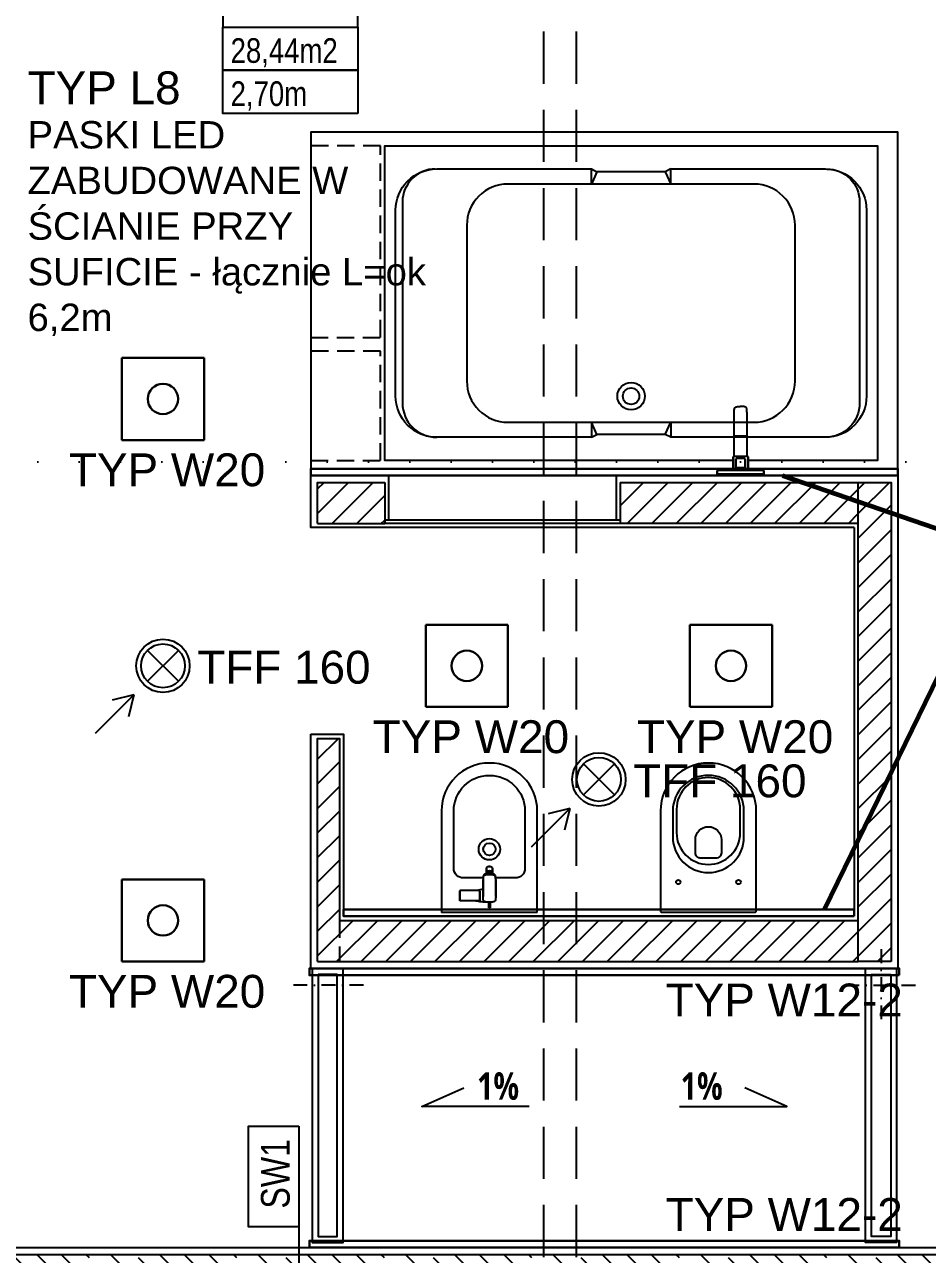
# Model space of a CAD drawing. Header units: millimetres. Extents: x 58205 to 122423, y 1055 to 94479.
# Drawn here: x 69294.9 to 69624.7, y 6610.8 to 7060 of the extents above; entities that cross this region are included whole.
import ezdxf

# ---------------------------------------------------------------- set-up
doc = ezdxf.new("R2010")
doc.units = ezdxf.units.MM
for name, pattern in [('ACAD_ISO07W100', [3, 0, -3]), ('ACAD_ISO10W100', [18, 12, -3, 0, -3]), ('AUDIT_D_080509132939-0', [0]), ('DASHDOT', [25.4, 12.7, -6.35, 0, -6.35]), ('HIDDEN', [9.525, 6.35, -3.175])]:
    doc.linetypes.add(name, pattern=pattern)
doc.layers.add('$ oświetlenie $', color=30, linetype='Continuous', lineweight=30)
for name, color, linetype in [('+48_ARMATURA', 251, 'Continuous'), ('+48_HACZE', 253, 'Continuous'), ('+48_MEBLE', 251, 'Continuous'), ('+48_OPISY', 3, 'Continuous'), ('+48_OPISY_POM', 3, 'Continuous'), ('+48_OPISY_ŚCIAN', 3, 'Continuous'), ('+48_OSIE', 8, 'Continuous'), ('+48_PODCIAGI', 4, 'Continuous'), ('+48_POSADZKA', 4, 'Continuous'), ('+48_PŁYTKI_WYMIARY', 6, 'Continuous'), ('+48_SCIANY', 1, 'Continuous'), ('+48_WENTYLACJA', 2, 'Continuous'), ('+48_WIDOK', 5, 'Continuous')]:
    doc.layers.add(name, color=color, linetype=linetype)
doc.styles.get("Standard").update_dxf_attribs({"font": 'ARIAL.TTF'})
doc.styles.add('WRP_ARIAL', font='ARIAL.TTF', dxfattribs={"width": 0.8})

# ---------------------------------------------------------------- blocks, each defined once
blk = doc.blocks.new('SCIANA')
at = {"layer": '+48_OPISY_ŚCIAN', "ltscale": 5}
blk.add_line((-25, 0), (25, 0), dxfattribs=at)
blk.add_lwpolyline([(-60, 0), (-25, 0), (-25, 17.5), (-60, 17.5)], close=True, dxfattribs=at)
at = {"layer": '+48_OPISY_ŚCIAN', "ltscale": 5, "style": 'WRP_ARIAL', "width": 0.8}
blk.add_attdef('TYP', (-53.56, 4.8), '', height=10, dxfattribs=at)
blk = doc.blocks.new('OPISY_POM_METKA')
at = {"layer": '+48_OPISY_POM', "ltscale": 5}
for points in [[(0, -70), (109.71, -70), (109.71, 0), (0, 0)], [(109.71, -105), (0, -105), (0, -70), (109.71, -70)]]:
    blk.add_lwpolyline(points, close=True, dxfattribs=at)
at = {"layer": '+48_OPISY_POM'}
blk.add_lwpolyline([(109.71, -140), (0, -140), (0, -105), (109.71, -105)], close=True, dxfattribs=at)
at = {"layer": '+48_OPISY_POM', "ltscale": 5, "style": 'WRP_ARIAL', "width": 0.8}
for tag, p, height in [('NRPOM', (25.76, -50.8), 40), ('POW', (6.35, -98.98), 20)]:
    blk.add_attdef(tag, p, '', height=height, dxfattribs=at)
at = {"layer": '+48_OPISY_POM', "style": 'WRP_ARIAL', "width": 0.8}
blk.add_attdef('H', (6.35, -133.98), '', height=20, dxfattribs=at)
blk = doc.blocks.new('kran_bitet rzut')
at = {"layer": '+48_ARMATURA'}
for p, q in [((-13.15, 0.54), (-13.14, 0.9)), ((-13.15, 0.23), (-13.15, 0.54)), ((-13.15, -1.43), (-13.15, 0.23)), ((-13.15, 0.23), (-13.15, -1.43)), ((-13.14, 0.9), (-13.12, 1.2)), ((-13.12, 1.2), (-13.09, 1.43)), ((-13.09, 1.43), (-13.05, 1.64)), ((-13.05, 1.64), (-12.97, 1.83)), ((-12.97, 1.83), (-12.85, 2)), ((-12.85, 2), (-12.68, 2.12)), ((-12.68, 2.12), (-12.49, 2.2)), ((-12.49, 2.2), (-12.28, 2.24)), ((-12.28, 2.24), (-12.05, 2.27)), ((-12.05, 2.27), (-11.75, 2.29)), ((-11.75, 2.29), (-11.39, 2.3)), ((-11.39, 2.3), (-11.08, 2.3)), ((-11.1, 4.41), (-11.03, 4.42)), ((-11.1, 3.02), (-11.1, 4.41)), ((-11.1, 4.4), (-11.1, 4.41)), ((-11.1, 4.41), (-11.1, 3.02)), ((-11.1, 4.41), (-11.1, 4.4)), ((-11.1, 2.94), (-11.1, 3.01)), ((-11.1, 3.01), (-11.1, 2.94)), ((-11.1, 2.84), (-11.1, 2.94)), ((-11.1, 2.94), (-11.1, 2.84)), ((-11.1, 2.3), (-11.1, 2.84)), ((-11.1, 2.84), (-11.1, 2.3)), ((-11.1, 2.67), (-11.1, 2.76)), ((-11.1, 2.76), (-11.1, 2.67)), ((-11.1, 2.63), (-11.1, 2.67)), ((-11.1, 2.67), (-11.1, 2.63)), ((-11.08, 2.3), (-10.63, 2.3)), ((-11.03, 4.42), (-10.92, 4.43)), ((-10.92, 4.43), (-10.85, 4.43)), ((-10.85, 4.43), (-10.78, 4.43)), ((-10.85, 2.3), (-10.62, 2.3)), ((-10.78, 4.43), (-10.67, 4.42)), ((-10.67, 4.42), (-10.6, 4.41)), ((-10.63, 2.3), (-9.86, 2.3)), ((-10.62, 2.3), (-10.31, 2.3)), ((-10.6, 4.41), (-10.6, 3.02)), ((-10.6, 3.02), (-10.6, 2.9)), ((-10.6, 2.9), (-10.6, 3.02)), ((-10.6, 2.76), (-10.6, 2.9)), ((-10.6, 2.9), (-10.6, 2.76)), ((-10.6, 2.76), (-10.6, 2.63)), ((-10.6, 2.63), (-10.6, 2.76)), ((-10.6, 2.3), (-10.6, 2.63)), ((-10.6, 2.63), (-10.6, 2.3)), ((-10.31, 2.3), (-9.95, 2.29)), ((-9.95, 2.29), (-9.65, 2.27)), ((-9.86, 2.3), (-9.61, 2.3)), ((-9.65, 2.27), (-9.42, 2.24)), ((-9.61, 2.3), (-9.41, 2.3)), ((-9.42, 2.24), (-9.21, 2.2)), ((-9.41, 2.3), (-9.2, 2.3)), ((-9.21, 2.2), (-9.02, 2.12)), ((-9.2, 2.3), (-8.53, 2.27)), ((-9.02, 2.12), (-8.85, 2)), ((-8.85, 2), (-8.73, 1.83)), ((-8.73, 1.83), (-8.65, 1.64)), ((-8.65, 1.64), (-8.61, 1.43)), ((-8.61, 1.43), (-8.59, 1.2)), ((-8.59, 1.2), (-8.57, 0.9)), ((-8.57, 0.9), (-8.56, 0.54)), ((-8.56, 0.54), (-8.55, 0.23)), ((-8.55, -1.43), (-8.55, 0.23)), ((-8.55, 0.23), (-8.55, -1.43)), ((-8.53, 2.27), (-8.02, 2.24)), ((-8.02, 2.24), (-7.39, 2.17)), ((-7.39, 2.17), (-6.9, 2.09)), ((-7.34, 1.8), (-7.3, 1.87)), ((-7.34, -1.8), (-7.34, 1.8)), ((-7.34, 1.8), (-7.34, -1.8)), ((-7.3, 1.87), (-7.2, 1.9)), ((-7.2, 1.9), (-1.72, 1.9)), ((-6.9, 2.09), (-6.01, 1.92)), ((-6.01, 1.92), (-5.83, 1.9)), ((-1.72, 1.9), (-1.61, 1.9)), ((-1.61, 1.9), (-1.48, 1.9)), ((-1.48, 1.9), (-1.34, 1.9)), ((-1.34, 1.9), (-1.22, 1.9)), ((-1.22, 1.9), (-1.12, 1.9)), ((-1.12, 1.9), (-1.05, 1.9)), ((-1.05, 1.9), (-0.59, 1.9)), ((-0.59, 1.9), (-0.14, 1.9)), ((-0.14, 1.9), (-0.1, 1.9)), ((-0.1, 1.9), (-0.09, 1.9)), ((-0.09, 1.9), (-0.02, 1.87)), ((-0.02, 1.87), (0, 1.8)), ((0, -1.8), (0, 1.8)), ((0, 1.8), (0, -1.8)), ((-13.15, 0), (-13.15, -0.17)), ((-13.15, -0.17), (-13.15, 0)), ((-13.15, -1.75), (-13.15, -1.43)), ((-13.15, -1.43), (-13.15, -1.75)), ((-13.15, -2.12), (-13.15, -1.75)), ((-13.15, -1.75), (-13.15, -2.12)), ((-13.15, -2.44), (-13.15, -2.12)), ((-13.15, -2.12), (-13.15, -2.44)), ((-13.15, -2.44), (-13.15, -2.74)), ((-13.15, -2.74), (-13.15, -2.44)), ((-13.15, -5.93), (-13.15, -2.74)), ((-13.15, -2.74), (-13.15, -5.93)), ((-8.55, -1.75), (-8.55, -1.43)), ((-8.55, -1.43), (-8.55, -1.75)), ((-8.55, -2.12), (-8.55, -1.75)), ((-8.55, -1.75), (-8.55, -2.12)), ((-8.55, -2.44), (-8.55, -2.12)), ((-8.55, -2.12), (-8.55, -2.44)), ((-8.55, -2.27), (-8.53, -2.27)), ((-8.55, -2.44), (-8.55, -2.74)), ((-8.55, -2.74), (-8.55, -2.44)), ((-8.55, -6), (-8.55, -2.74)), ((-8.55, -2.74), (-8.55, -6)), ((-8.53, -2.27), (-8.02, -2.24)), ((-8.02, -2.24), (-7.39, -2.17)), ((-7.39, -2.17), (-6.9, -2.09)), ((-7.34, -1.8), (-7.3, -1.87)), ((-7.3, -1.87), (-7.2, -1.9)), ((-7.2, -1.9), (-6.39, -1.9)), ((-6.9, -2.09), (-6.01, -1.92)), ((-6.39, -1.9), (-4.86, -1.9)), ((-6.01, -1.92), (-5.83, -1.9)), ((-4.86, -1.9), (-0.36, -1.9)), ((-4.38, -1.9), (-4.36, -1.9)), ((-4.38, -1.9), (-4.37, -1.9)), ((-4.37, -1.9), (-4.35, -1.9)), ((-4.36, -1.9), (-4.32, -1.9)), ((-4.35, -1.9), (-3.85, -1.9)), ((-4.32, -1.9), (-4.26, -1.9)), ((-4.26, -1.9), (-4.19, -1.9)), ((-4.19, -1.9), (-1.65, -1.9)), ((-3.85, -1.9), (-3.35, -1.9)), ((-3.35, -1.9), (-3.29, -1.9)), ((-3.29, -1.9), (-3.23, -1.9)), ((-3.23, -1.9), (-3.14, -1.9)), ((-3.14, -1.9), (-3.05, -1.9)), ((-3.05, -1.9), (-2.97, -1.9)), ((-2.97, -1.9), (-2.88, -1.9)), ((-2.88, -1.9), (-0.43, -1.9)), ((-1.65, -1.9), (-1.56, -1.9)), ((-1.56, -1.9), (-1.48, -1.9)), ((-1.48, -1.9), (-1.39, -1.9)), ((-1.39, -1.9), (-1.3, -1.9)), ((-1.3, -1.9), (-1.24, -1.9)), ((-1.24, -1.9), (-1.18, -1.9)), ((-1.18, -1.9), (-0.73, -1.9)), ((-0.73, -1.9), (-0.27, -1.9)), ((-0.43, -1.9), (-0.36, -1.9)), ((-0.36, -1.9), (-0.26, -1.9)), ((-0.36, -1.9), (-0.3, -1.9)), ((-0.3, -1.9), (-0.26, -1.9)), ((-0.27, -1.9), (-0.25, -1.9)), ((-0.26, -1.9), (-0.18, -1.9)), ((-0.26, -1.9), (-0.24, -1.9)), ((-0.25, -1.9), (-0.24, -1.9)), ((-0.18, -1.9), (-0.12, -1.9)), ((-0.12, -1.9), (-0.09, -1.9)), ((-0.09, -1.9), (-0.02, -1.87)), ((-0.02, -1.87), (0, -1.8)), ((-13.11, -6.3), (-13.1, -6.57)), ((-13.1, -6.57), (-13.09, -6.79)), ((-13.09, -6.79), (-13.06, -6.96)), ((-13.06, -6.96), (-13.02, -7.12)), ((-13.02, -7.12), (-12.94, -7.27)), ((-12.94, -7.27), (-12.82, -7.4)), ((-12.87, -7.68), (-12.74, -7.79)), ((-12.82, -7.4), (-12.65, -7.49)), ((-12.74, -7.79), (-12.62, -7.84)), ((-12.65, -7.49), (-12.46, -7.55)), ((-12.62, -7.84), (-12.44, -7.89)), ((-12.46, -7.55), (-12.27, -7.59)), ((-12.44, -7.89), (-12.27, -7.93)), ((-12.27, -7.59), (-12.04, -7.63)), ((-12.27, -7.93), (-12.08, -7.96)), ((-12.08, -7.96), (-11.88, -7.98)), ((-12.04, -7.63), (-11.76, -7.66)), ((-11.95, -8.53), (-11.95, -7.97)), ((-11.95, -7.97), (-11.91, -8.08)), ((-11.95, -7.97), (-11.95, -8.53)), ((-11.95, -8.53), (-11.91, -8.64)), ((-11.95, -8.59), (-11.94, -8.56)), ((-11.95, -10.16), (-11.95, -8.59)), ((-11.95, -8.59), (-11.95, -10.16)), ((-11.95, -8.59), (-11.91, -8.71)), ((-11.91, -7.97), (-11.89, -8.04)), ((-11.91, -8.08), (-11.81, -8.19)), ((-11.91, -8.64), (-11.81, -8.76)), ((-11.91, -8.64), (-11.89, -8.68)), ((-11.91, -8.71), (-11.81, -8.82)), ((-11.89, -8.04), (-11.78, -8.15)), ((-11.89, -8.68), (-11.78, -8.78)), ((-11.88, -7.98), (-11.63, -8)), ((-11.81, -8.19), (-11.63, -8.29)), ((-11.81, -8.76), (-11.63, -8.85)), ((-11.81, -8.82), (-11.63, -8.92)), ((-11.78, -8.15), (-11.61, -8.24)), ((-11.78, -8.78), (-11.61, -8.88)), ((-11.76, -7.66), (-11.4, -7.69)), ((-11.63, -8), (-11.32, -8.02)), ((-11.63, -8.29), (-11.4, -8.36)), ((-11.63, -8.85), (-11.4, -8.93)), ((-11.63, -8.92), (-11.4, -9)), ((-11.61, -8.24), (-11.38, -8.32)), ((-11.61, -8.88), (-11.38, -8.95)), ((-11.52, -8.01), (-11.46, -8.07)), ((-11.46, -8.07), (-11.35, -8.13)), ((-11.4, -7.69), (-11.08, -7.7)), ((-11.4, -8.36), (-11.13, -8.41)), ((-11.4, -8.93), (-11.13, -8.97)), ((-11.38, -8.32), (-11.13, -8.36)), ((-11.38, -8.95), (-11.13, -9)), ((-11.35, -8.13), (-11.2, -8.18)), ((-11.32, -8.02), (-11.16, -8.02)), ((-11.2, -8.18), (-11.03, -8.21)), ((-11.16, -8.02), (-10.5, -8.02)), ((-11.13, -8.36), (-10.85, -8.38)), ((-11.13, -8.41), (-10.85, -8.42)), ((-11.13, -8.97), (-10.85, -8.99)), ((-11.08, -7.7), (-10.85, -7.7)), ((-11.03, -8.21), (-10.85, -8.22)), ((-10.85, -7.7), (-10.62, -7.7)), ((-10.85, -8.22), (-10.67, -8.21)), ((-10.85, -8.38), (-10.57, -8.36)), ((-10.85, -8.42), (-10.57, -8.41)), ((-10.85, -8.99), (-10.57, -8.97)), ((-10.67, -8.21), (-10.5, -8.18)), ((-10.62, -7.7), (-10.31, -7.69)), ((-10.57, -8.36), (-10.32, -8.32)), ((-10.57, -8.41), (-10.31, -8.36)), ((-10.57, -8.97), (-10.31, -8.93)), ((-10.57, -9), (-10.32, -8.95)), ((-10.5, -8.02), (-10.38, -8.02)), ((-10.5, -8.18), (-10.36, -8.13)), ((-10.38, -8.02), (-10.08, -8)), ((-10.36, -8.13), (-10.24, -8.07)), ((-10.32, -8.32), (-10.1, -8.24)), ((-10.32, -8.95), (-10.1, -8.88)), ((-10.31, -7.69), (-9.94, -7.66)), ((-10.31, -8.36), (-10.07, -8.29)), ((-10.31, -8.93), (-10.07, -8.85)), ((-10.31, -9), (-10.07, -8.92)), ((-10.24, -8.07), (-10.18, -8.01)), ((-10.1, -8.24), (-9.92, -8.15)), ((-10.1, -8.88), (-9.92, -8.78)), ((-10.08, -8), (-9.83, -7.98)), ((-10.07, -8.29), (-9.9, -8.19)), ((-10.07, -8.85), (-9.9, -8.76)), ((-10.07, -8.92), (-9.9, -8.82)), ((-9.94, -7.66), (-9.67, -7.63)), ((-9.92, -8.15), (-9.82, -8.04)), ((-9.92, -8.78), (-9.82, -8.68)), ((-9.9, -8.19), (-9.79, -8.08)), ((-9.9, -8.76), (-9.79, -8.64)), ((-9.9, -8.82), (-9.79, -8.71)), ((-9.83, -7.98), (-9.62, -7.96)), ((-9.82, -8.04), (-9.8, -7.97)), ((-9.82, -8.68), (-9.79, -8.64)), ((-9.79, -8.08), (-9.76, -7.97)), ((-9.79, -8.64), (-9.75, -8.53)), ((-9.79, -8.71), (-9.75, -8.59)), ((-9.76, -8.56), (-9.75, -8.59)), ((-9.75, -8.53), (-9.75, -7.97)), ((-9.75, -7.97), (-9.75, -8.53)), ((-9.75, -10.16), (-9.75, -8.59)), ((-9.75, -8.59), (-9.75, -10.16)), ((-9.67, -7.63), (-9.44, -7.59)), ((-9.62, -7.96), (-9.44, -7.93)), ((-9.44, -7.59), (-9.24, -7.55)), ((-9.44, -7.93), (-9.27, -7.89)), ((-9.27, -7.89), (-9.08, -7.84)), ((-9.24, -7.55), (-9.05, -7.49)), ((-9.08, -7.84), (-8.96, -7.79)), ((-9.05, -7.49), (-8.88, -7.4)), ((-8.96, -7.79), (-8.83, -7.68)), ((-8.88, -7.4), (-8.76, -7.27)), ((-8.83, -7.68), (-8.8, -7.65)), ((-8.8, -7.65), (-8.74, -7.55)), ((-8.76, -7.27), (-8.68, -7.12)), ((-8.74, -7.55), (-8.66, -7.41)), ((-8.68, -7.12), (-8.64, -6.96)), ((-8.66, -7.41), (-8.64, -7.28)), ((-8.64, -6.96), (-8.62, -6.79)), ((-8.64, -7.28), (-8.61, -7.1)), ((-8.62, -6.79), (-8.6, -6.57)), ((-8.61, -7.1), (-8.59, -6.92)), ((-8.6, -6.57), (-8.59, -6.3)), ((-8.59, -6.3), (-8.58, -6.06)), ((-8.59, -6.92), (-8.57, -6.69)), ((-8.58, -6.06), (-8.58, -5.89)), ((-8.57, -6.69), (-8.56, -6.41)), ((-8.56, -6.41), (-8.55, -6.17)), ((-8.55, -6.17), (-8.55, -6)), ((-11.95, -10.16), (-11.91, -10.27)), ((-11.91, -10.27), (-11.81, -10.39)), ((-11.91, -10.27), (-11.89, -10.31)), ((-11.89, -10.31), (-11.78, -10.42)), ((-11.81, -10.39), (-11.63, -10.48)), ((-11.78, -10.42), (-11.61, -10.51)), ((-11.63, -10.48), (-11.4, -10.56)), ((-11.61, -10.51), (-11.38, -10.58)), ((-11.4, -9), (-11.13, -9.04)), ((-11.4, -10.56), (-11.13, -10.6)), ((-11.38, -10.58), (-11.13, -10.63)), ((-11.3, -10.6), (-11.29, -10.6)), ((-11.29, -10.6), (-11.08, -10.64)), ((-11.13, -9), (-10.85, -9.01)), ((-11.13, -9.04), (-10.85, -9.06)), ((-11.13, -10.6), (-10.85, -10.62)), ((-11.13, -10.63), (-10.85, -10.64)), ((-11.08, -10.64), (-10.85, -10.65)), ((-10.85, -9.01), (-10.57, -9)), ((-10.85, -9.06), (-10.57, -9.04)), ((-10.85, -10.62), (-10.57, -10.6)), ((-10.85, -10.64), (-10.57, -10.63)), ((-10.85, -10.65), (-10.63, -10.64)), ((-10.63, -10.64), (-10.42, -10.6)), ((-10.57, -9.04), (-10.31, -9)), ((-10.57, -10.6), (-10.31, -10.56)), ((-10.57, -10.63), (-10.32, -10.58)), ((-10.42, -10.6), (-10.4, -10.6)), ((-10.42, -10.6), (-10.4, -10.6)), ((-10.32, -10.58), (-10.1, -10.51)), ((-10.31, -10.56), (-10.07, -10.48)), ((-10.1, -10.51), (-9.92, -10.42)), ((-10.07, -10.48), (-9.9, -10.39)), ((-9.92, -10.42), (-9.82, -10.31)), ((-9.9, -10.39), (-9.79, -10.27)), ((-9.82, -10.31), (-9.79, -10.27)), ((-9.79, -10.27), (-9.75, -10.16))]:
    blk.add_line(p, q, dxfattribs=at)
blk.add_lwpolyline([(-13.15, -6), (-13.15, -5.93), (-13.15, -6), (-13.15, -6.17), (-13.15, -6.41), (-13.14, -6.69), (-13.12, -6.92), (-13.09, -7.1), (-13.07, -7.28), (-13.04, -7.41), (-12.97, -7.55), (-12.9, -7.65), (-12.87, -7.68), (-12.9, -7.65)], dxfattribs=at)
blk = doc.blocks.new('bateria natrysk rzut')
at = {"layer": '+48_ARMATURA'}
for p, q in [((-8.5, 0), (-8.5, -1.3)), ((-8.5, -1.3), (-8.5, 0)), ((8.5, -1.3), (8.5, 0)), ((8.5, 0), (8.5, -1.3)), ((-8.5, -1.3), (-8.47, -1.37)), ((-8.47, -1.37), (-8.4, -1.4)), ((-8.47, -1.37), (-8.4, -1.4)), ((-2.75, -1.9), (-2.75, -6.4)), ((-2.75, -1.9), (-2.74, -1.9)), ((-2.75, -6.4), (-2.75, -1.9)), ((-2.74, -1.9), (-2.71, -1.9)), ((-2.71, -1.9), (-2.65, -1.9)), ((-2.65, -1.9), (-2.61, -1.9)), ((-2.61, -1.9), (-2.58, -1.9)), ((-2.58, -1.9), (-2.54, -1.9)), ((-2.54, -1.9), (-2.48, -1.9)), ((-2.48, -1.9), (-2.42, -1.9)), ((-2.42, -1.9), (-2.34, -1.9)), ((-2.4, -1.9), (-2.4, -1.4)), ((-2.4, -1.4), (-2.4, -1.9)), ((-2.34, -1.9), (-2.25, -1.9)), ((-2.25, -1.9), (-2.16, -1.9)), ((-2.16, -1.9), (-2.05, -1.9)), ((-2.05, -1.9), (-1.75, -1.9)), ((-1.75, -1.9), (-1.5, -1.9)), ((-1.7, -2.4), (-1.67, -2.33)), ((-1.7, -2.4), (-1.7, -2.42)), ((-1.7, -2.42), (-1.7, -2.4)), ((-1.7, -2.47), (-1.7, -2.42)), ((-1.7, -2.42), (-1.7, -2.47)), ((-1.7, -2.47), (-1.7, -2.55)), ((-1.7, -2.55), (-1.7, -2.47)), ((-1.7, -2.55), (-1.7, -2.66)), ((-1.7, -2.66), (-1.7, -2.55)), ((-1.7, -2.65), (-1.7, -2.66)), ((-1.7, -2.66), (-1.7, -2.65)), ((-1.7, -2.78), (-1.7, -2.66)), ((-1.7, -2.66), (-1.7, -2.78)), ((-1.7, -2.68), (-1.7, -2.66)), ((-1.7, -2.66), (-1.7, -2.68)), ((-1.7, -2.72), (-1.7, -2.68)), ((-1.7, -2.68), (-1.7, -2.72)), ((-1.7, -2.78), (-1.7, -2.72)), ((-1.7, -2.72), (-1.7, -2.78)), ((-1.7, -2.78), (-1.7, -2.9)), ((-1.7, -2.78), (-1.7, -2.83)), ((-1.7, -2.83), (-1.7, -2.78)), ((-1.7, -2.9), (-1.7, -2.78)), ((-1.7, -2.83), (-1.7, -2.9)), ((-1.7, -2.9), (-1.7, -2.83)), ((-1.7, -4), (-1.7, -2.9)), ((-1.7, -4), (-1.7, -2.9)), ((-1.7, -2.9), (-1.7, -4)), ((-1.7, -2.9), (-1.7, -4)), ((-1.7, -5.1), (-1.7, -4)), ((-1.7, -5.1), (-1.7, -4)), ((-1.7, -4), (-1.7, -5.1)), ((-1.7, -4), (-1.7, -5.1)), ((-1.67, -2.33), (-1.6, -2.3)), ((-1.6, -2.3), (1.6, -2.3)), ((-1.5, -2.3), (-1.5, -1.4)), ((-1.5, -1.4), (-1.5, -2.3)), ((1.5, -2.3), (1.5, -1.4)), ((1.5, -1.4), (1.5, -2.3)), ((1.5, -1.9), (1.75, -1.9)), ((1.6, -2.3), (1.67, -2.33)), ((1.67, -2.33), (1.7, -2.4)), ((1.7, -2.4), (1.7, -2.66)), ((1.7, -2.66), (1.7, -2.4)), ((1.7, -2.78), (1.7, -2.66)), ((1.7, -2.66), (1.7, -2.78)), ((1.7, -2.78), (1.7, -2.9)), ((1.7, -2.9), (1.7, -2.78)), ((1.7, -4), (1.7, -2.9)), ((1.7, -2.9), (1.7, -4)), ((1.7, -5.1), (1.7, -4)), ((1.7, -4), (1.7, -5.1)), ((1.75, -1.9), (2.05, -1.9)), ((2.05, -1.9), (2.16, -1.9)), ((2.16, -1.9), (2.25, -1.9)), ((2.25, -1.9), (2.34, -1.9)), ((2.34, -1.9), (2.41, -1.9)), ((2.4, -1.9), (2.4, -1.4)), ((2.4, -1.4), (2.4, -1.9)), ((2.41, -1.9), (2.48, -1.9)), ((2.48, -1.9), (2.54, -1.9)), ((2.54, -1.9), (2.58, -1.9)), ((2.58, -1.9), (2.61, -1.9)), ((2.61, -1.9), (2.65, -1.9)), ((2.65, -1.9), (2.71, -1.9)), ((2.71, -1.9), (2.74, -1.9)), ((2.74, -1.9), (2.75, -1.9)), ((2.75, -6.4), (2.75, -1.9)), ((2.75, -1.9), (2.75, -6.4)), ((8.4, -1.4), (8.47, -1.37)), ((8.47, -1.37), (8.5, -1.3)), ((-2.75, -6.4), (-2.72, -6.47)), ((-2.72, -6.47), (-2.65, -6.5)), ((-2.72, -6.47), (-2.65, -6.5)), ((-2.65, -6.5), (-2.64, -6.5)), ((-2.64, -6.5), (-2.61, -6.5)), ((-2.61, -6.5), (-2.55, -6.5)), ((-2.55, -6.5), (-2.51, -6.5)), ((-2.51, -6.5), (-2.48, -6.5)), ((-2.48, -6.5), (-2.45, -6.5)), ((-2.45, -6.5), (-2.39, -6.5)), ((-2.39, -6.5), (-2.35, -6.5)), ((-2.35, -6.5), (-2.29, -6.5)), ((-2.29, -6.5), (-2.21, -6.5)), ((-2.21, -6.5), (-2.13, -6.5)), ((-2.13, -6.5), (-2.04, -6.5)), ((-2.04, -6.5), (-1.75, -6.5)), ((-1.75, -6.5), (-1.15, -6.5)), ((-1.7, -5.17), (-1.7, -5.1)), ((-1.7, -5.22), (-1.7, -5.1)), ((-1.7, -5.1), (-1.7, -5.17)), ((-1.7, -5.17), (-1.7, -5.1)), ((-1.7, -5.1), (-1.7, -5.22)), ((-1.7, -5.1), (-1.7, -5.17)), ((-1.7, -5.22), (-1.7, -5.17)), ((-1.7, -5.17), (-1.7, -5.22)), ((-1.7, -5.22), (-1.7, -5.17)), ((-1.7, -5.17), (-1.7, -5.22)), ((-1.7, -5.22), (-1.7, -5.28)), ((-1.7, -5.28), (-1.7, -5.22)), ((-1.7, -5.22), (-1.7, -5.28)), ((-1.7, -5.28), (-1.7, -5.22)), ((-1.7, -5.28), (-1.7, -5.32)), ((-1.7, -5.32), (-1.7, -5.28)), ((-1.7, -5.28), (-1.7, -5.32)), ((-1.7, -5.32), (-1.7, -5.28)), ((-1.7, -5.34), (-1.7, -5.32)), ((-1.7, -5.32), (-1.7, -5.34)), ((-1.7, -5.34), (-1.7, -5.32)), ((-1.7, -5.32), (-1.7, -5.34)), ((-1.7, -5.34), (-1.7, -5.45)), ((-1.7, -5.34), (-1.7, -5.45)), ((-1.7, -5.45), (-1.7, -5.34)), ((-1.7, -5.45), (-1.7, -5.34)), ((-1.7, -5.45), (-1.7, -5.53)), ((-1.7, -5.53), (-1.7, -5.45)), ((-1.7, -5.53), (-1.7, -5.58)), ((-1.7, -5.58), (-1.7, -5.53)), ((-1.7, -5.58), (-1.7, -5.6)), ((-1.7, -5.6), (-1.7, -5.58)), ((-1.7, -5.6), (-1.67, -5.67)), ((-1.67, -5.67), (-1.6, -5.7)), ((-1.6, -5.7), (-1.58, -5.7)), ((-1.58, -5.7), (-1.53, -5.7)), ((-1.53, -5.7), (-1.45, -5.7)), ((-1.45, -5.7), (-1.34, -5.7)), ((-1.34, -5.7), (-1.22, -5.7)), ((-1.22, -5.7), (-1.1, -5.7)), ((-1.15, -6.5), (-0.55, -6.5)), ((-1.1, -5.7), (1.1, -5.7)), ((-0.55, -6.5), (0, -6.5)), ((0, -6.5), (0.55, -6.5)), ((0.55, -6.5), (1.15, -6.5)), ((1.1, -5.7), (1.22, -5.7)), ((1.15, -6.5), (1.75, -6.5)), ((1.22, -5.7), (1.34, -5.7)), ((1.34, -5.7), (1.45, -5.7)), ((1.45, -5.7), (1.53, -5.7)), ((1.53, -5.7), (1.58, -5.7)), ((1.58, -5.7), (1.6, -5.7)), ((1.6, -5.7), (1.67, -5.67)), ((1.67, -5.67), (1.7, -5.58)), ((1.7, -5.22), (1.7, -5.1)), ((1.7, -5.1), (1.7, -5.22)), ((1.7, -5.22), (1.7, -5.45)), ((1.7, -5.45), (1.7, -5.22)), ((1.7, -5.45), (1.7, -5.53)), ((1.7, -5.53), (1.7, -5.45)), ((1.7, -5.58), (1.7, -5.53)), ((1.7, -5.53), (1.7, -5.58)), ((1.75, -6.5), (2.04, -6.5)), ((2.04, -6.5), (2.13, -6.5)), ((2.13, -6.5), (2.21, -6.5)), ((2.21, -6.5), (2.29, -6.5)), ((2.29, -6.5), (2.34, -6.5)), ((2.34, -6.5), (2.39, -6.5)), ((2.39, -6.5), (2.45, -6.5)), ((2.45, -6.5), (2.48, -6.5)), ((2.48, -6.5), (2.51, -6.5)), ((2.51, -6.5), (2.55, -6.5)), ((2.55, -6.5), (2.61, -6.5)), ((2.61, -6.5), (2.64, -6.5)), ((2.64, -6.5), (2.65, -6.5)), ((2.65, -6.5), (2.72, -6.47)), ((2.65, -6.5), (2.72, -6.47)), ((2.72, -6.47), (2.75, -6.4))]:
    blk.add_line(p, q, dxfattribs=at)
at = {"layer": '+48_ARMATURA', "ltscale": 0.15}
for points in [[(-8.5, 0), (8.5, 0)], [(-8.4, -1.4), (8.4, -1.4)]]:
    blk.add_lwpolyline(points, dxfattribs=at)
blk = doc.blocks.new('Typ W20')
at = {"layer": '$ oświetlenie $', "ltscale": 0.15}
for p, q in [((-15, 15), (15, 15)), ((-15, -15), (-15, 15)), ((15, 15), (15, -15)), ((15, -15), (-15, -15))]:
    blk.add_line(p, q, dxfattribs=at)
blk.add_circle((0, 0), 5.55, dxfattribs=at)
at = {"layer": '$ oświetlenie $', "ltscale": 0.15, "insert": (-34.36, -19.89), "char_height": 12, "width": 397.1992, "attachment_point": 1}
blk.add_mtext('TYP W20', dxfattribs=at)

msp = doc.modelspace()

# ---------------------------------------------------------------- hatches: boundary and pattern name
at = {"layer": '+48_HACZE'}
h = msp.add_hatch(dxfattribs=at)
h.set_pattern_fill('ANSI31', color=256, scale=2, angle=180, style=0)
h.paths.add_polyline_path([(69401.984, 6892.758), (69401.984, 6877.758), (69426.484, 6877.758), (69426.484, 6892.758)])
h.paths.add_polyline_path([(69599.484, 6892.758), (69599.484, 6877.758), (69512.484, 6877.758), (69512.484, 6892.758)])
h = msp.add_hatch(dxfattribs=at)
h.set_pattern_fill('ANSI31', color=256, scale=2, angle=180, style=0)
h.paths.add_polyline_path([(69611.484, 6892.758), (69599.484, 6892.758), (69599.484, 6717.758), (69611.484, 6717.758)])
h = msp.add_hatch(dxfattribs=at)
h.set_pattern_fill('ANSI31', color=256, scale=2, angle=180, style=0)
h.paths.add_polyline_path([(69401.984, 6799.258), (69409.984, 6799.258), (69409.984, 6732.758), (69599.484, 6732.758), (69599.484, 6717.758), (69401.984, 6717.758)])
at = {"layer": '+48_HACZE', "linetype": 'AUDIT_D_080509132939-0'}
h = msp.add_hatch(dxfattribs=at)
h.set_pattern_fill('ANSI33', color=256, scale=2, angle=90, style=0)
h.paths.add_polyline_path([(68988.484, 6610.758), (69712.984, 6610.758), (69712.984, 6595.758), (68988.484, 6595.758)])

# ---------------------------------------------------------------- linework, layer by layer
at = {"layer": '$ oświetlenie $', "ltscale": 0.15}
for points in [[(69613.984, 6895.258), (69399.484, 6895.258), (69399.484, 6897.758), (69613.984, 6897.758)], [(69597.984, 6734.258), (69411.484, 6734.258), (69411.484, 6736.758), (69597.984, 6736.758)], [(69614.484, 6712.759), (69398.984, 6712.759), (69398.984, 6715.258), (69614.484, 6715.258)], [(69614.484, 6613.258), (69398.984, 6613.258), (69398.984, 6615.758), (69614.484, 6615.758)]]:
    msp.add_lwpolyline(points, close=True, dxfattribs=at)
at = {"layer": '$ oświetlenie $', "color": 2, "lineweight": 60, "ltscale": 0.15}
for points in [[(69571.805, 6895.258), (69651.23, 6867.998)], [(69587.191, 6736.758), (69651.23, 6867.998)]]:
    msp.add_lwpolyline(points, dxfattribs=at)
at = {"layer": '+48_ARMATURA'}
for p, q in [((69554.184, 6918.471), (69554.185, 6918.67)), ((69554.184, 6902.258), (69554.184, 6918.471)), ((69554.184, 6918.421), (69554.184, 6918.471)), ((69554.184, 6918.471), (69554.184, 6918.421)), ((69554.185, 6918.67), (69554.189, 6918.939)), ((69554.189, 6918.939), (69554.199, 6919.25)), ((69554.199, 6919.25), (69554.219, 6919.51)), ((69554.219, 6919.51), (69554.244, 6919.709)), ((69554.244, 6919.709), (69554.284, 6919.891)), ((69554.284, 6919.891), (69554.364, 6920.056)), ((69554.364, 6920.056), (69554.484, 6920.203)), ((69554.484, 6920.203), (69554.654, 6920.307)), ((69554.654, 6920.307), (69554.844, 6920.376)), ((69554.844, 6920.376), (69554.874, 6920.385)), ((69554.874, 6920.385), (69555.07, 6920.43)), ((69555.07, 6920.43), (69555.298, 6920.47)), ((69555.298, 6920.47), (69555.576, 6920.508)), ((69555.576, 6920.508), (69555.938, 6920.539)), ((69555.576, 6920.508), (69555.938, 6920.539)), ((69555.938, 6920.539), (69556.254, 6920.552)), ((69556.254, 6920.552), (69556.484, 6920.558)), ((69556.254, 6920.552), (69556.484, 6920.558)), ((69556.713, 6920.552), (69556.484, 6920.558)), ((69556.713, 6920.552), (69556.484, 6920.558)), ((69557.029, 6920.539), (69556.713, 6920.552)), ((69557.391, 6920.508), (69557.029, 6920.539)), ((69557.391, 6920.508), (69557.029, 6920.539)), ((69557.67, 6920.47), (69557.391, 6920.508)), ((69557.897, 6920.43), (69557.67, 6920.47)), ((69558.094, 6920.385), (69557.897, 6920.43)), ((69558.124, 6920.376), (69558.094, 6920.385)), ((69558.314, 6920.307), (69558.124, 6920.376)), ((69558.484, 6920.203), (69558.314, 6920.307)), ((69558.604, 6920.056), (69558.484, 6920.203)), ((69558.684, 6919.891), (69558.604, 6920.056)), ((69558.724, 6919.709), (69558.684, 6919.891)), ((69558.749, 6919.51), (69558.724, 6919.709)), ((69558.769, 6919.25), (69558.749, 6919.51)), ((69558.779, 6918.939), (69558.769, 6919.25)), ((69558.783, 6918.67), (69558.779, 6918.939)), ((69558.784, 6918.471), (69558.783, 6918.67)), ((69558.784, 6918.471), (69558.784, 6918.421)), ((69558.784, 6918.471), (69558.784, 6902.258)), ((69558.784, 6918.421), (69558.784, 6918.471))]:
    msp.add_line(p, q, dxfattribs=at)
at = {"layer": '+48_ARMATURA', "color": 5, "ltscale": 0.15}
for points in [[(69553.734, 6900.758), (69426.484, 6900.758), (69426.484, 7015.758), (69606.484, 7015.758), (69606.484, 6900.758), (69559.234, 6900.758)], [(69512.484, 6879.008), (69426.484, 6879.008)], [(69512.484, 6877.758), (69426.484, 6877.758)]]:
    msp.add_lwpolyline(points, dxfattribs=at)
at = {"layer": '+48_ARMATURA', "ltscale": 0.15}
for points in [[(69501.984, 6909.258), (69445.484, 6909.258, -0.4142136), (69430.484, 6924.258), (69430.484, 6992.258, -0.4142136), (69445.484, 7007.258), (69501.984, 7007.258)], [(69444.984, 7007.25, 0.4142136), (69432.984, 6995.25), (69432.984, 6921.758, 0.4142096), (69445.484, 6909.258)], [(69530.984, 7007.258), (69587.484, 7007.258, -0.4142136), (69602.484, 6992.258), (69602.484, 6924.258, -0.4142136), (69587.484, 6909.258), (69530.984, 6909.258)], [(69587.984, 7007.25, -0.4142136), (69599.984, 6995.25), (69599.983, 6921.758, -0.4142096), (69587.484, 6909.258)]]:
    msp.add_lwpolyline(points, format="xyb", dxfattribs=at)
for points in [[(69501.984, 7001.758), (69501.984, 7007.258)], [(69501.984, 7007.258), (69503.984, 7006.258), (69501.984, 7001.758)], [(69528.984, 7006.258), (69503.984, 7006.258)], [(69530.984, 7007.258), (69528.984, 7006.258), (69530.984, 7001.758)], [(69530.984, 7001.758), (69530.984, 7007.258)], [(69501.984, 6914.758), (69501.984, 6909.258)], [(69501.984, 6909.258), (69503.984, 6910.258), (69501.984, 6914.758)], [(69530.984, 6909.258), (69528.984, 6910.258), (69530.984, 6914.758)], [(69530.984, 6914.758), (69530.984, 6909.258)], [(69528.984, 6910.258), (69503.984, 6910.258)]]:
    msp.add_lwpolyline(points, dxfattribs=at)
msp.add_lwpolyline([(69471.484, 6914.758), (69561.378, 6914.758, 0.4142136), (69576.378, 6929.758), (69576.378, 6986.758, 0.4142136), (69561.378, 7001.758), (69471.484, 7001.758, 0.4142136), (69456.484, 6986.758), (69456.484, 6929.758, 0.4142136)], format="xyb", close=True, dxfattribs=at)
at = {"layer": '+48_ARMATURA'}
for points in [[(69597.984, 6876.258), (69399.484, 6876.258), (69399.484, 6895.258), (69427.984, 6895.258)], [(69427.984, 6879.008), (69427.984, 6895.258)], [(69510.984, 6895.258), (69510.984, 6879.008)], [(69551.484, 6895.758), (69561.484, 6895.758)], [(69399.484, 6800.758), (69411.484, 6800.758), (69411.484, 6734.258)], [(69399.484, 6715.258), (69399.484, 6800.758)], [(69411.484, 6734.258), (69597.984, 6734.258)]]:
    msp.add_lwpolyline(points, dxfattribs=at)
for points in [[(69482.034, 6735.758, 0.4142136), (69482.234, 6735.958), (69482.234, 6772.758, 1), (69447.234, 6772.758), (69447.234, 6735.958, 0.4142136), (69447.434, 6735.758)], [(69561.734, 6735.758, 0.4142136), (69562.234, 6736.258), (69562.234, 6772.758, 1), (69527.234, 6772.758), (69527.234, 6736.258, 0.4142136), (69527.734, 6735.758)], [(69531.734, 6763.258, 1), (69557.734, 6763.258), (69557.734, 6772.758, 1), (69531.734, 6772.758)], [(69533.109, 6764.83, 1), (69556.358, 6764.83), (69556.358, 6773.325, 1), (69533.109, 6773.325)], [(69547.484, 6755.507), (69541.984, 6755.507, -0.4142136), (69539.984, 6757.507), (69539.984, 6762.257, -1), (69549.484, 6762.257), (69549.484, 6757.507, -0.4142136)]]:
    msp.add_lwpolyline(points, format="xyb", close=True, dxfattribs=at)
msp.add_lwpolyline([(69462.438, 6748.258), (69455.234, 6748.258, -0.4142136), (69451.734, 6751.758), (69451.734, 6772.758, -1), (69477.734, 6772.758), (69477.734, 6751.758, -0.4142136), (69474.234, 6748.258), (69467.022, 6748.258)], format="xyb", dxfattribs=at)
at = {"layer": '+48_ARMATURA', "ltscale": 0.15}
for radius in [5, 3]:
    msp.add_circle((69516.484, 6924.258), radius, dxfattribs=at)
at = {"layer": '+48_ARMATURA'}
for centre, radius in [((69464.734, 6758.76), 3.9), ((69464.734, 6758.76), 2.25), ((69533.734, 6746.758), 0.8), ((69555.734, 6746.758), 0.8)]:
    msp.add_circle(centre, radius, dxfattribs=at)
at = {"layer": '+48_MEBLE', "ltscale": 0.15}
for points in [[(69554.184, 6909.728), (69558.784, 6909.728)], [(69427.984, 6895.258), (69510.984, 6895.258)], [(69510.984, 6895.258), (69613.984, 6895.258)], [(69613.984, 6895.258), (69613.984, 6715.258)], [(69597.984, 6876.258), (69597.984, 6734.258)], [(69399.484, 6715.258), (69613.984, 6715.258)], [(69289.984, 6613.258), (69717.484, 6613.258)]]:
    msp.add_lwpolyline(points, dxfattribs=at)
for points in [[(69399.984, 6715.158), (69399.984, 6615.158), (69411.284, 6615.158), (69411.284, 6715.158)], [(69402.134, 6713.008), (69402.134, 6617.308), (69409.134, 6617.308), (69409.134, 6713.008)], [(69613.484, 6715.158), (69613.484, 6615.158), (69602.184, 6615.158), (69602.184, 6715.158)], [(69611.334, 6713.008), (69611.334, 6617.308), (69604.334, 6617.308), (69604.334, 6713.008)]]:
    msp.add_lwpolyline(points, close=True, dxfattribs=at)
at = {"layer": '+48_OPISY', "linetype": 'ACAD_ISO07W100', "ltscale": 5}
msp.add_line((68121.946, 6900.233), (71558.484, 6900.233), dxfattribs=at)
at = {"layer": '+48_OSIE', "linetype": 'ACAD_ISO10W100', "ltscale": 5}
msp.add_line((68101.945, 6610.758), (71564.484, 6610.758), dxfattribs=at)
at = {"layer": '+48_PODCIAGI', "linetype": 'HIDDEN', "ltscale": 3}
for p, q in [((69484.484, 7228.908), (69484.484, 6595.758)), ((69496.484, 7228.908), (69496.484, 6595.758))]:
    msp.add_line(p, q, dxfattribs=at)
at = {"layer": '+48_POSADZKA', "ltscale": 0.15}
for points in [[(69479.249, 6664.758), (69440.068, 6664.758), (69455.411, 6671.582)], [(69534.218, 6664.758), (69573.399, 6664.758), (69558.056, 6671.582)]]:
    msp.add_lwpolyline(points, dxfattribs=at)
at = {"layer": '+48_PŁYTKI_WYMIARY', "linetype": 'DASHDOT', "ltscale": 0.4}
for points in [[(69607.834, 6722.258), (69607.834, 6696.058)], [(69418.734, 6709.158), (69392.534, 6709.158)], [(69594.734, 6709.158), (69620.934, 6709.158)]]:
    msp.add_lwpolyline(points, dxfattribs=at)
at = {"layer": '+48_SCIANY'}
for points in [[(69401.984, 6877.758), (69401.984, 6892.758), (69426.484, 6892.758)], [(69426.484, 6892.758), (69426.484, 6877.758)], [(69512.484, 6892.758), (69599.484, 6892.758)], [(69512.484, 6892.758), (69512.484, 6877.758)], [(69401.984, 6877.758), (69426.484, 6877.758)], [(69599.484, 6877.758), (69512.484, 6877.758)], [(69401.984, 6717.758), (69401.984, 6799.258), (69409.984, 6799.258), (69409.984, 6732.758)], [(69409.984, 6732.758), (69599.484, 6732.758)], [(69401.984, 6717.758), (69599.484, 6717.758)]]:
    msp.add_lwpolyline(points, dxfattribs=at)
for points in [[(69611.484, 6717.758), (69599.484, 6717.758), (69599.484, 6892.758), (69611.484, 6892.758)], [(68988.484, 6610.758), (69712.984, 6610.758), (69712.984, 6595.758), (68988.484, 6595.758)]]:
    msp.add_lwpolyline(points, close=True, dxfattribs=at)
at = {"layer": '+48_WENTYLACJA', "color": 2}
for p, q in [((69339.827, 6820.102), (69351.14, 6831.415)), ((69351.14, 6820.102), (69339.827, 6831.415)), ((69320.898, 6801.173), (69334.898, 6815.173)), ((69334.898, 6815.173), (69326.898, 6813.173)), ((69334.898, 6815.173), (69332.898, 6807.173)), ((69499.077, 6778.602), (69510.39, 6789.915)), ((69510.39, 6778.602), (69499.077, 6789.915)), ((69480.148, 6759.673), (69494.148, 6773.673)), ((69494.148, 6773.673), (69486.148, 6771.673)), ((69494.148, 6773.673), (69492.148, 6765.673))]:
    msp.add_line(p, q, dxfattribs=at)
for centre, radius in [((69345.484, 6825.758), 9.75), ((69345.484, 6825.758), 8), ((69504.734, 6784.258), 9.75), ((69504.734, 6784.258), 8)]:
    msp.add_circle(centre, radius, dxfattribs=at)
at = {"layer": '+48_WIDOK', "ltscale": 0.15}
msp.add_lwpolyline([(69613.984, 6895.258), (69613.984, 7020.758), (69399.484, 7020.758), (69399.484, 6895.258)], dxfattribs=at)
at = {"layer": '+48_WIDOK', "color": 251, "linetype": 'HIDDEN'}
for points in [[(69399.484, 6945.758), (69424.984, 6945.758), (69424.984, 7015.758), (69399.484, 7015.758)], [(69399.484, 6900.758), (69424.984, 6900.758), (69424.984, 6940.758), (69399.484, 6940.758)], [(69409.984, 6732.758), (69409.984, 6717.758)]]:
    msp.add_lwpolyline(points, dxfattribs=at)

# ---------------------------------------------------------------- block references
at = {"layer": '$ oświetlenie $'}
for p in [(69345.484, 6923.258), (69456.484, 6825.758), (69552.984, 6825.758), (69345.484, 6732.758)]:
    msp.add_blockref('Typ W20', p, dxfattribs=at)
at = {"layer": '+48_ARMATURA', "rotation": 180}
msp.add_blockref('kran_bitet rzut', (69453.878, 6741.758), dxfattribs=at)
at = {"layer": '+48_MEBLE', "rotation": 180}
msp.add_blockref('bateria natrysk rzut', (69556.484, 6895.758), dxfattribs=at)
at = {"layer": '+48_OPISY_POM'}
ref = msp.add_blockref('OPISY_POM_METKA', (69367.341, 7090.57), dxfattribs=dict(at, xscale=0.4499999999970896, yscale=0.4499999999998181, zscale=0.4499999999997158))
ref.add_attrib('H', '2,70m', (69370.2, 7030.281), dxfattribs={"height": 9, "style": 'WRP_ARIAL', "width": 0.8})
ref.add_attrib('NRPOM', '2.05', (69373.053, 7067.71), dxfattribs={"ltscale": 5, "height": 18, "style": 'WRP_ARIAL', "width": 0.8})
ref.add_attrib('POW', '28,44m2', (69370.2, 7046.031), dxfattribs={"ltscale": 5, "height": 9, "style": 'WRP_ARIAL', "width": 0.8})
at = {"layer": '+48_OPISY_ŚCIAN'}
ref = msp.add_blockref('SCIANA', (69395.091, 6594.61), dxfattribs=dict(at, xscale=-1.049999999999955, yscale=1.049999999999955, zscale=1.05, rotation=90))
ref.add_attrib('TYP', 'SW1', (69391.782, 6627.489), dxfattribs={"ltscale": 5, "height": 10.5, "rotation": 90, "style": 'WRP_ARIAL', "width": 0.8})

# ---------------------------------------------------------------- texts
at = {"layer": '$ oświetlenie $', "ltscale": 0.15, "char_height": 12, "attachment_point": 1}
for s, insert, width in [('TYP L8', (69296.019, 7042.921), 397.19916), ('{\\W1.07539; }TYP W12-2', (69524.116, 6709.686), 90.36753), ('{\\W1.07539; }TYP W12-2', (69524.116, 6631.355), 90.36753)]:
    msp.add_mtext(s, dxfattribs=dict(at, insert=insert, width=width))
at = {"layer": '$ oświetlenie $', "color": 2, "lineweight": 60, "ltscale": 0.15, "insert": (69296.019, 7024.751), "char_height": 10, "width": 146.61813, "attachment_point": 1}
msp.add_mtext('PASKI LED ZABUDOWANE W ŚCIANIE PRZY  SUFICIE - łącznie L=ok 6,2m', dxfattribs=at)
at = {"layer": '+48_POSADZKA', "ltscale": 0.15, "char_height": 10, "width": 211.54286, "attachment_point": 9, "style": 'WRP_ARIAL'}
for insert in [(69475.584, 6667.118), (69549.953, 6667.118)]:
    msp.add_mtext('{\\fTrebuchet MS|b1|i0|c238|p34;1%}', dxfattribs=dict(at, insert=insert))
at = {"layer": '+48_WENTYLACJA', "color": 2, "char_height": 12, "width": 397.19916, "attachment_point": 1}
for insert in [(69357.994, 6831.244), (69517.244, 6789.744)]:
    msp.add_mtext('TFF 160', dxfattribs=dict(at, insert=insert))

doc.saveas('drawing.dxf')
